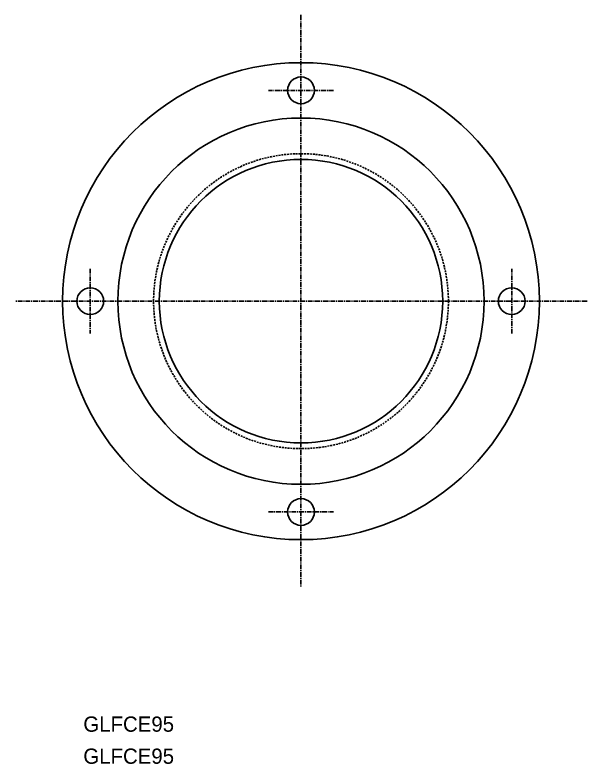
# Model space of a CAD drawing. Extents: x -41 to 195, y -57 to 141.
# Drawn here: x -41.2 to 108.8, y -56.6 to 139.7 of the extents above; entities that cross this region are included whole.
import ezdxf

# ---------------------------------------------------------------- set-up
doc = ezdxf.new("R2010")
doc.units = 0
doc.header["$MEASUREMENT"] = 0
doc.linetypes.add('CENTER', pattern=[2, 1.25, -0.25, 0.25, -0.25])
doc.linetypes.add('DASHED', pattern=[0.75, 0.5, -0.25])
doc.layers.get('0').update_dxf_attribs({"linetype": 'CONTINUOUS'})
doc.layers.add('CENTER', color=1, linetype='CONTINUOUS')

msp = doc.modelspace()

# ---------------------------------------------------------------- linework, layer by layer
at = {"color": 7, "linetype": 'Continuous'}
for centre, radius in [((33.80858, 64.65251), 62.5), ((33.80858, 119.90251), 3.5), ((33.80858, 64.65251), 48), ((33.80858, 64.65251), 37.15), ((-21.44142, 64.65251), 3.5), ((89.05858, 64.65251), 3.5), ((33.80858, 9.40251), 3.5)]:
    msp.add_circle(centre, radius, dxfattribs=at)
at = {"color": 3, "linetype": 'DASHED'}
msp.add_circle((33.80858, 64.65251), 38.65, dxfattribs=at)
at = {"layer": 'CENTER', "color": 1, "linetype": 'CENTER'}
for p, q in [((33.80858, 139.65251), (33.80858, -10.34749)), ((42.30858, 119.90251), (25.30858, 119.90251)), ((-21.44142, 73.15251), (-21.44142, 56.15251)), ((89.05858, 56.15251), (89.05858, 73.15251)), ((108.80858, 64.65251), (-41.19142, 64.65251)), ((25.30858, 9.40251), (42.30858, 9.40251))]:
    msp.add_line(p, q, dxfattribs=at)

# ---------------------------------------------------------------- texts
at = {"color": 7, "linetype": 'Continuous'}
for p in [(-23.26635, -48.19437), (-23.26635, -56.59317)]:
    msp.add_text('GLFCE95', height=4, dxfattribs=at).set_placement(p)

doc.saveas('drawing.dxf')
